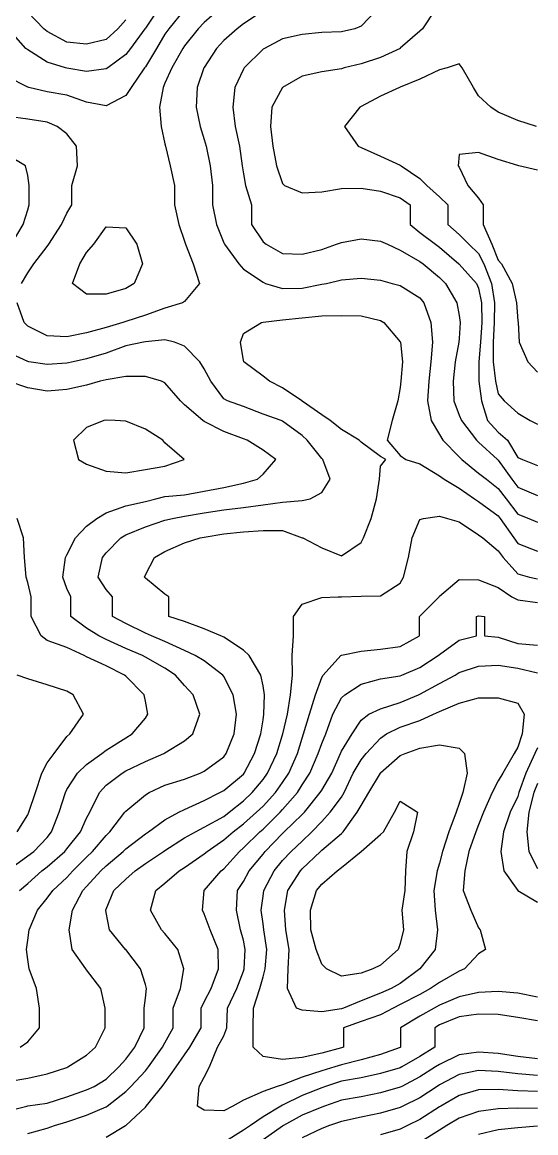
# Model space of a CAD drawing. Header units: inches. Extents: x 450896 to 463247, y 7386701 to 7399440.
# Drawn here: x 460292 to 461059, y 7389478 to 7391139 of the extents above; entities that cross this region are included whole.
import ezdxf

# ---------------------------------------------------------------- set-up
doc = ezdxf.new("R2010")
doc.units = ezdxf.units.IN
doc.header["$MEASUREMENT"] = 0

msp = doc.modelspace()

# ---------------------------------------------------------------- linework, layer by layer
for points, elevation in [([(460534.6, 7391158.1), (460510.9, 7391129.1), (460505.4, 7391120.9), (460492.8, 7391099.8), (460476.1, 7391072), (460475, 7391070.6), (460454.7, 7391041.3), (460446.8, 7391029.4), (460417.5, 7391013.7), (460388.2, 7391019.3), (460358.9, 7391029.8), (460329.6, 7391034.9), (460302, 7391041.3), (460300.3, 7391041.8), (460271.1, 7391056.9)], 240), ([(460495, 7391158.4), (460476.1, 7391130.2), (460475.3, 7391129.1), (460453.9, 7391099.8), (460446.8, 7391090.6), (460419.8, 7391070.6), (460417.5, 7391069), (460388.2, 7391065.3), (460358.9, 7391070), (460356.6, 7391070.6), (460329.6, 7391079.2), (460300.3, 7391097.5), (460297.3, 7391099.8), (460271.5, 7391129.1)], 260), ([(460587, 7391158.4), (460563.9, 7391138.3), (460555, 7391129.1), (460534.6, 7391103.5), (460532.2, 7391099.8), (460515.7, 7391070.6), (460505.4, 7391047.7), (460502.5, 7391041.3), (460497.4, 7391012), (460499.8, 7390982.7), (460505.4, 7390957), (460506.1, 7390953.4), (460513.3, 7390924.1), (460519.6, 7390894.8), (460519.6, 7390865.6), (460526.1, 7390836.3), (460534.6, 7390811.3), (460536.1, 7390807), (460547.6, 7390777.7), (460557.1, 7390748.4), (460534.6, 7390721.3), (460531.6, 7390719.1), (460505.4, 7390711.2), (460476.1, 7390700.9), (460446.8, 7390691.3), (460442.2, 7390689.8), (460417.5, 7390682.6), (460388.2, 7390674.6), (460358.9, 7390668.4), (460329.6, 7390669.8), (460300.3, 7390684.2), (460294.8, 7390689.8), (460284.6, 7390719.1)], 220), ([(460446.8, 7391142.4), (460434.8, 7391129.1), (460417.5, 7391113.1), (460388.2, 7391105.9), (460358.9, 7391109), (460329.6, 7391125.2), (460324.5, 7391129.1), (460300.3, 7391153.8)], 280), ([(460651.8, 7391155.8), (460622.5, 7391136.3), (460613, 7391129.1), (460593.2, 7391111.4), (460582.5, 7391099.8), (460563.9, 7391071.2), (460563.5, 7391070.6), (460553.7, 7391041.3), (460552.2, 7391012), (460557.8, 7390982.7), (460563.9, 7390963.6), (460567, 7390953.4), (460572.8, 7390924.1), (460576.6, 7390894.8), (460576.6, 7390865.6), (460582.2, 7390836.3), (460593.2, 7390809.1), (460594.1, 7390807), (460615.7, 7390777.7), (460622.5, 7390769.4), (460651.8, 7390750), (460655.5, 7390748.4), (460681.1, 7390740.7), (460710.4, 7390741.4), (460739.6, 7390747.1), (460746.4, 7390748.4), (460768.9, 7390753.6), (460798.2, 7390756.2), (460827.5, 7390753.1), (460844.8, 7390748.4), (460856.8, 7390745.1), (460886.1, 7390726.8), (460891.9, 7390719.1), (460902.6, 7390689.8), (460905.2, 7390660.5), (460902.5, 7390631.3), (460899.7, 7390602), (460897.7, 7390572.7), (460903, 7390543.4), (460915.4, 7390522.5), (460920.6, 7390514.1), (460944.7, 7390489.2), (460948.9, 7390484.8), (460973.9, 7390464.8), (460985.5, 7390455.5), (461003.2, 7390441.8), (461015, 7390426.2), (461032.5, 7390403.5), (461048.7, 7390397), (461061.8, 7390391.3)], 200), ([(460822.9, 7391158.4), (460798.2, 7391133.1), (460789, 7391129.1), (460768.9, 7391124.3), (460739.6, 7391123.7), (460710.4, 7391120.3), (460681.1, 7391113.9), (460653.9, 7391099.8), (460651.8, 7391098.5), (460623.5, 7391070.6), (460622.5, 7391068.8), (460609.8, 7391041.3), (460606.7, 7391012), (460610, 7390982.7), (460616.7, 7390953.4), (460620.6, 7390924.1), (460622.5, 7390912.3), (460625.6, 7390894.8), (460634.5, 7390865.6), (460634.5, 7390836.3), (460651.8, 7390810.5), (460656.3, 7390807), (460681.1, 7390793.2), (460710.4, 7390791.9), (460739.6, 7390799.1), (460761.4, 7390807), (460768.9, 7390809.6), (460798.2, 7390814.9), (460827.5, 7390811.5), (460838, 7390807), (460856.8, 7390797.8), (460886.1, 7390781.1), (460890.8, 7390777.7), (460915.4, 7390757.4), (460924.6, 7390748.4), (460941.1, 7390719.1), (460944.7, 7390700.3), (460946.3, 7390689.8), (460944.7, 7390666.2), (460944.2, 7390660.5), (460938.9, 7390631.3), (460935.9, 7390602), (460936.7, 7390572.7), (460944.7, 7390551.3), (460948.4, 7390543.4), (460970.7, 7390514.1), (460973.9, 7390510.8), (461002.2, 7390484.8), (461003.2, 7390484), (461023.6, 7390455.5), (461032.5, 7390443.7), (461061.8, 7390431.4)], 180), ([(460909.3, 7391158.4), (460890, 7391129.1), (460886.1, 7391125.7), (460856.8, 7391099.9), (460856.7, 7391099.8), (460827.5, 7391086.2), (460798.2, 7391076.7), (460773.1, 7391070.6), (460768.9, 7391069.4), (460739.6, 7391064.7), (460710.4, 7391058.1), (460681.1, 7391041.3), (460681, 7391041.3), (460665.1, 7391012), (460663, 7390982.7), (460666.7, 7390953.4), (460672, 7390924.1), (460681.1, 7390897.6), (460683.7, 7390894.8), (460710.4, 7390883.8), (460739.6, 7390885.3), (460768.9, 7390890.2), (460798.2, 7390890.5), (460827.5, 7390886), (460856.8, 7390876.5), (460871.4, 7390865.6), (460871.4, 7390836.3), (460886.1, 7390824.6), (460909.3, 7390807), (460915.4, 7390802.6), (460944.1, 7390777.7), (460944.7, 7390777.1), (460970.7, 7390748.4), (460973.9, 7390741), (460978.2, 7390719.1), (460978.5, 7390689.8), (460976.6, 7390660.5), (460974.1, 7390631.3), (460974.3, 7390602), (460978.1, 7390572.7), (460987.3, 7390543.4), (461003.2, 7390525.9), (461016.8, 7390514.1), (461032.5, 7390488), (461039.3, 7390484.8), (461061.8, 7390475.9)], 160), ([(461060.2, 7390982.7), (461032.5, 7390991.7), (461003.2, 7391004.5), (460992.2, 7391012), (460973.9, 7391029), (460966.4, 7391041.3), (460949.3, 7391070.6), (460944.7, 7391076.5), (460926.9, 7391070.6), (460915.4, 7391067.6), (460886.1, 7391053.8), (460856.8, 7391041.6), (460855.9, 7391041.3), (460827.5, 7391028.2), (460798.2, 7391013), (460796.4, 7391012), (460773.4, 7390982.7), (460793.7, 7390953.4), (460798.2, 7390951.7), (460827.5, 7390938.5), (460856.8, 7390925.3), (460858.4, 7390924.1), (460886.1, 7390905.3), (460896.5, 7390894.8), (460915.4, 7390878), (460927.7, 7390865.6), (460927.7, 7390836.3), (460944.7, 7390821.4), (460959.3, 7390807), (460973.9, 7390793.2), (460981.9, 7390777.7), (460993, 7390748.4), (460997.6, 7390719.1), (460997, 7390689.8), (460995.6, 7390660.5), (460995.8, 7390631.3), (460999.2, 7390602), (461003.2, 7390583.4), (461011.8, 7390572.7), (461032.5, 7390554.1), (461051, 7390543.4), (461061.8, 7390538)], 140), ([(460290.9, 7390748.4), (460300.3, 7390764.2), (460309.4, 7390777.7), (460329.6, 7390803.6), (460332.1, 7390807), (460350.7, 7390836.3), (460358.9, 7390853.3), (460366, 7390865.6), (460366, 7390894.8), (460374.9, 7390924.1), (460373.2, 7390953.4), (460358.9, 7390971.9), (460344.1, 7390982.7), (460329.6, 7390989.4), (460300.3, 7390993.8), (460271.1, 7390998)], 220), ([(460276.1, 7390807), (460293.7, 7390836.3), (460300.3, 7390858.2), (460302.7, 7390865.6), (460302.7, 7390894.8), (460300.3, 7390909.8), (460296.9, 7390924.1), (460271.1, 7390939.7)], 200), ([(461061.8, 7390917.5), (461033.7, 7390924.1), (461032.5, 7390924.4), (461003.2, 7390933.5), (460973.9, 7390944.2), (460944.7, 7390941.2), (460943.2, 7390924.1), (460944.7, 7390922.1), (460957.7, 7390894.8), (460973.9, 7390875.9), (460980.9, 7390865.6), (460980.9, 7390836.3), (460993.8, 7390807), (461003.2, 7390783.3), (461007.9, 7390777.7), (461023.9, 7390748.4), (461030.6, 7390719.1), (461032.5, 7390692.5), (461032.8, 7390689.8), (461034.6, 7390660.5), (461047.4, 7390631.3), (461061.8, 7390615.7)], 120), ([(460459.2, 7390748.4), (460446.8, 7390740.8), (460417.5, 7390732.3), (460388.2, 7390732.3), (460367.2, 7390748.4), (460378, 7390777.7), (460388.2, 7390794.4), (460399.1, 7390807), (460417.5, 7390833.1), (460446.8, 7390831.4), (460463.5, 7390807), (460472, 7390777.7), (460459.2, 7390748.4)], 240), ([(460271.1, 7389555.2), (460300.3, 7389560.1), (460329.6, 7389566.5), (460358.9, 7389576.2), (460360.5, 7389576.9), (460388.2, 7389594.5), (460401.5, 7389606.2), (460416.1, 7389635.5), (460416.1, 7389664.8), (460409.7, 7389694.1), (460388.2, 7389722), (460387.2, 7389723.4), (460366.7, 7389752.6), (460362.1, 7389781.9), (460367.3, 7389811.2), (460382.8, 7389840.5), (460388.2, 7389846.4), (460409.6, 7389869.8), (460417.5, 7389877.5), (460443, 7389899.1), (460446.8, 7389902.8), (460476.1, 7389925.3), (460480.7, 7389928.4), (460505.4, 7389946.5), (460526, 7389957.6), (460534.6, 7389961.9), (460563.9, 7389975), (460587.5, 7389986.9), (460593.2, 7389990), (460622.5, 7390014.5), (460623.9, 7390016.2), (460639.1, 7390045.5), (460648.4, 7390074.8), (460651.8, 7390095.6), (460653.1, 7390104.1), (460653.8, 7390133.4), (460651.8, 7390146.8), (460648.7, 7390162.7), (460631.2, 7390191.9), (460622.5, 7390200), (460593.2, 7390219.2), (460588.7, 7390221.2), (460563.9, 7390231.7), (460534.6, 7390242.6), (460511, 7390250.5), (460511, 7390279.8), (460505.4, 7390283.6), (460476.1, 7390307.7), (460474.7, 7390309.1), (460476.1, 7390312.7), (460489.8, 7390338.4), (460505.4, 7390347.5), (460534.6, 7390360.4), (460557.9, 7390367.7), (460563.9, 7390368.8), (460593.2, 7390373.7), (460622.5, 7390376.9), (460651.8, 7390379), (460681.1, 7390378.9), (460710.4, 7390368), (460711.2, 7390367.7), (460739.6, 7390353.1), (460768.9, 7390341.1), (460798.2, 7390361), (460801.9, 7390367.7), (460813.6, 7390397), (460821.4, 7390426.2), (460825.8, 7390455.5), (460827.5, 7390474.9), (460835.5, 7390484.8), (460827.5, 7390489.6), (460798.2, 7390511.1), (460795.5, 7390514.1), (460768.9, 7390529.7), (460752.3, 7390543.4), (460739.6, 7390551.8), (460710.4, 7390572.3), (460709.7, 7390572.7), (460681.1, 7390592.1), (460661.7, 7390602), (460651.8, 7390609.8), (460623, 7390631.3), (460622.5, 7390633), (460618.2, 7390660.5), (460622.5, 7390673.3), (460649.5, 7390689.8), (460651.8, 7390690.2), (460681.1, 7390694), (460710.4, 7390697.1), (460739.6, 7390699.6), (460768.9, 7390700.2), (460798.2, 7390699.9), (460827.5, 7390692.9), (460832.1, 7390689.8), (460856.8, 7390660.9), (460857, 7390660.5), (460860, 7390631.3), (460857.9, 7390602), (460856.8, 7390592.9), (460853, 7390572.7), (460844.9, 7390543.4), (460837.4, 7390514.1), (460856.8, 7390491), (460865.3, 7390484.8), (460886.1, 7390478.4), (460915.4, 7390460.5), (460922.4, 7390455.5), (460944.7, 7390442.3), (460967.9, 7390426.2), (460973.9, 7390422.2), (461003.2, 7390400.6), (461006, 7390397), (461026.4, 7390367.7), (461032.5, 7390359.4), (461061.8, 7390348.2)], 220), ([(460289.1, 7389606.2), (460300.3, 7389614.3), (460318, 7389635.5), (460318, 7389664.8), (460313.7, 7389694.1), (460302.5, 7389723.4), (460300.3, 7389737.5), (460298.3, 7389752.6), (460300.3, 7389766.2), (460302.7, 7389781.9), (460315.1, 7389811.2), (460329.6, 7389829.1), (460338.1, 7389840.5), (460358.9, 7389860.1), (460367.8, 7389869.8), (460388.2, 7389890.4), (460397.1, 7389899.1), (460417.5, 7389922.8), (460423.2, 7389928.4), (460445.5, 7389957.6), (460446.8, 7389959.1), (460476.1, 7389983.7), (460481.7, 7389986.9), (460505.4, 7389998), (460534.6, 7390007), (460558, 7390016.2), (460563.9, 7390019.1), (460593.2, 7390040.5), (460597, 7390045.5), (460608.8, 7390074.8), (460612.1, 7390104.1), (460607.3, 7390133.4), (460593.2, 7390160.5), (460591.7, 7390162.7), (460563.9, 7390183.9), (460550.7, 7390191.9), (460534.6, 7390199.4), (460505.4, 7390212.9), (460485, 7390221.2), (460476.1, 7390225.2), (460446.8, 7390239.8), (460427.2, 7390250.5), (460427.2, 7390279.8), (460417.5, 7390290.8), (460405.6, 7390309.1), (460411.9, 7390338.4), (460417.5, 7390345.5), (460439.6, 7390367.7), (460446.8, 7390372.3), (460476.1, 7390384.3), (460505.4, 7390394.2), (460516.5, 7390397), (460534.6, 7390400.5), (460563.9, 7390405.2), (460593.2, 7390409.6), (460622.5, 7390413.2), (460651.8, 7390417.3), (460681.1, 7390421.3), (460710.4, 7390423.7), (460722.1, 7390426.2), (460739.6, 7390435.7), (460752.3, 7390455.5), (460741, 7390484.8), (460739.6, 7390486.5), (460717.9, 7390514.1), (460710.4, 7390520.7), (460681.1, 7390542.6), (460679, 7390543.4), (460651.8, 7390552.8), (460622.5, 7390564.3), (460598.6, 7390572.7), (460593.2, 7390575.9), (460573.8, 7390602), (460563.9, 7390620.8), (460557.3, 7390631.3), (460534.6, 7390654.6), (460519.5, 7390660.5), (460505.4, 7390663.9), (460476.1, 7390661.1), (460473.2, 7390660.5), (460446.8, 7390654.8), (460417.5, 7390644), (460388.2, 7390635.4), (460368.1, 7390631.3), (460358.9, 7390629.3), (460329.6, 7390627.1), (460302.1, 7390631.3), (460300.3, 7390631.6), (460271.1, 7390645.1)], 200), ([(460288.3, 7389840.5), (460300.3, 7389851.2), (460321.4, 7389869.8), (460329.6, 7389875.9), (460355.9, 7389899.1), (460358.9, 7389902.9), (460379, 7389928.4), (460388.2, 7389948.8), (460392.9, 7389957.6), (460407.6, 7389986.9), (460417.5, 7389998.1), (460441.4, 7390016.2), (460446.8, 7390019.3), (460476.1, 7390033.3), (460503.7, 7390045.5), (460505.4, 7390046.5), (460534.6, 7390064.4), (460547.1, 7390074.8), (460557.5, 7390104.1), (460547.5, 7390133.4), (460534.6, 7390147.3), (460520.9, 7390162.7), (460505.4, 7390173.1), (460476.1, 7390189.7), (460471.9, 7390191.9), (460446.8, 7390202.5), (460417.5, 7390215.9), (460406.6, 7390221.2), (460388.2, 7390233), (460364.7, 7390250.5), (460364.7, 7390279.8), (460358.9, 7390292), (460352.7, 7390309.1), (460357, 7390338.4), (460358.9, 7390342.7), (460371.7, 7390367.7), (460388.2, 7390385.5), (460403.5, 7390397), (460417.5, 7390405.1), (460446.8, 7390416), (460476.1, 7390422.2), (460491.7, 7390426.2), (460505.4, 7390429.6), (460534.6, 7390432.4), (460563.9, 7390437.5), (460593.2, 7390443.1), (460622.5, 7390449.7), (460643.5, 7390455.5), (460651.8, 7390463), (460670.9, 7390484.8), (460651.8, 7390499.1), (460627.9, 7390514.1), (460622.5, 7390516.1), (460593.2, 7390526.7), (460563.9, 7390542.1), (460561.8, 7390543.4), (460534.6, 7390566.9), (460528.5, 7390572.7), (460505.4, 7390599.5), (460500.1, 7390602), (460476.1, 7390609.3), (460446.8, 7390609.2), (460417.5, 7390604), (460408.8, 7390602), (460388.2, 7390596.4), (460358.9, 7390589.5), (460329.6, 7390587.4), (460300.3, 7390592.1), (460271.2, 7390602)], 180), ([(460505.4, 7390475.3), (460533.8, 7390484.8), (460505.4, 7390510.2), (460502.4, 7390514.1), (460476.1, 7390530.5), (460446.8, 7390542.3), (460430.8, 7390543.4), (460417.5, 7390544.1), (460413.8, 7390543.4), (460388.2, 7390533), (460368.8, 7390514.1), (460376.2, 7390484.8), (460388.2, 7390478), (460417.5, 7390467.6), (460446.8, 7390464.9), (460476.1, 7390470.3), (460505.4, 7390475.3)], 160), ([(460271.1, 7389511.2), (460299.2, 7389518.3), (460300.3, 7389518.6), (460329.6, 7389522.6), (460358.9, 7389532.1), (460388.2, 7389542.5), (460399.4, 7389547.6), (460417.5, 7389558.5), (460436.6, 7389576.9), (460446.8, 7389588.2), (460460.4, 7389606.2), (460474.5, 7389635.5), (460474.5, 7389664.8), (460476.1, 7389679.8), (460477.6, 7389694.1), (460476.1, 7389700.3), (460468.9, 7389723.4), (460446.8, 7389752.3), (460446.4, 7389752.6), (460422.3, 7389781.9), (460417.5, 7389807.6), (460417, 7389811.2), (460417.5, 7389812.5), (460429.1, 7389840.5), (460446.8, 7389857.4), (460460.6, 7389869.8), (460476.1, 7389881), (460503.4, 7389899.1), (460505.4, 7389900.4), (460534.6, 7389919.4), (460550.9, 7389928.4), (460563.9, 7389935.1), (460593.2, 7389951.2), (460601.5, 7389957.6), (460622.5, 7389974.6), (460635.6, 7389986.9), (460651.8, 7390006.7), (460658.6, 7390016.2), (460672.3, 7390045.5), (460681.1, 7390073.3), (460681.5, 7390074.8), (460688.5, 7390104.1), (460692.9, 7390133.4), (460695.7, 7390162.7), (460695.3, 7390191.9), (460697.6, 7390221.2), (460697.6, 7390250.5), (460710.4, 7390268.8), (460739.6, 7390278.7), (460763.9, 7390279.8), (460768.9, 7390279.9), (460798.2, 7390280.8), (460827.5, 7390281.3), (460856.8, 7390300), (460861.6, 7390309.1), (460869.2, 7390338.4), (460874.5, 7390367.7), (460886.1, 7390395.1), (460891.3, 7390397), (460915.4, 7390400.3), (460927.3, 7390397), (460944.7, 7390391.8), (460973.9, 7390372.5), (460980, 7390367.7), (461003.2, 7390348.7), (461010.5, 7390338.4), (461032.5, 7390313.9), (461049.8, 7390309.1), (461061.8, 7390306.4)], 240), ([(460271.1, 7389870.9), (460300.3, 7389892.6), (460309.5, 7389899.1), (460329.6, 7389920.1), (460335.9, 7389928.4), (460347.3, 7389957.6), (460356.7, 7389986.9), (460358.9, 7389991.4), (460374.9, 7390016.2), (460388.2, 7390029), (460411, 7390045.5), (460417.5, 7390050.3), (460446.8, 7390069), (460456.4, 7390074.8), (460476.1, 7390098.4), (460480, 7390104.1), (460476.1, 7390123.7), (460474.1, 7390133.4), (460446.8, 7390160.9), (460444.8, 7390162.7), (460417.5, 7390176.5), (460388.2, 7390190.1), (460384.5, 7390191.9), (460358.9, 7390204.1), (460329.6, 7390214.4), (460320.2, 7390221.2), (460305.4, 7390250.5), (460305.4, 7390279.8), (460300.3, 7390300.9), (460298.2, 7390309.1), (460295.4, 7390338.4), (460294, 7390367.7), (460284.4, 7390397)], 160), ([(460300.3, 7389477.3), (460329.6, 7389485.5), (460340.4, 7389489.1), (460358.9, 7389494.5), (460388.2, 7389504.6), (460417.5, 7389517.2), (460419.1, 7389518.3), (460446.8, 7389540.3), (460454.5, 7389547.6), (460476.1, 7389570.8), (460480.9, 7389576.9), (460501.7, 7389606.2), (460505.4, 7389613), (460517.5, 7389635.5), (460517.5, 7389664.8), (460528.6, 7389694.1), (460533.4, 7389723.4), (460524.6, 7389752.6), (460505.4, 7389776.1), (460500.3, 7389781.9), (460483.8, 7389811.2), (460491.6, 7389840.5), (460505.4, 7389851.6), (460526.6, 7389869.8), (460534.6, 7389875.2), (460563.9, 7389895.5), (460568.2, 7389899.1), (460593.2, 7389916.4), (460607.1, 7389928.4), (460622.5, 7389940.4), (460641.9, 7389957.6), (460651.8, 7389966.9), (460670.4, 7389986.9), (460681.1, 7390002), (460690.3, 7390016.2), (460703.3, 7390045.5), (460710.4, 7390068.2), (460712.5, 7390074.8), (460721.4, 7390104.1), (460730, 7390133.4), (460739.6, 7390158.9), (460741.7, 7390162.7), (460768.2, 7390191.9), (460768.9, 7390192.4), (460798.2, 7390198.3), (460827.5, 7390201.7), (460856.8, 7390205.6), (460885.8, 7390221.2), (460885.8, 7390250.5), (460886.1, 7390250.8), (460914.8, 7390279.8), (460915.4, 7390280.6), (460944.7, 7390305.5), (460973.9, 7390305.1), (461003.2, 7390293.7), (461023.5, 7390279.8), (461032.5, 7390275.3), (461061.8, 7390271)], 260), ([(460417.5, 7389471.8), (460446.2, 7389489.1), (460446.8, 7389489.4), (460476.1, 7389516.5), (460477.3, 7389518.3), (460501.4, 7389547.6), (460505.4, 7389552.9), (460522.3, 7389576.9), (460534.6, 7389594.7), (460542.3, 7389606.2), (460559.3, 7389635.5), (460559.3, 7389664.8), (460563.9, 7389674.1), (460574.5, 7389694.1), (460585.3, 7389723.4), (460585, 7389752.6), (460573, 7389781.9), (460563.9, 7389805.8), (460561.2, 7389811.2), (460563.7, 7389840.5), (460563.9, 7389840.7), (460589.2, 7389869.8), (460593.2, 7389873.1), (460616.5, 7389899.1), (460622.5, 7389904.2), (460647.1, 7389928.4), (460651.8, 7389932.5), (460677.5, 7389957.6), (460681.1, 7389961.5), (460703.1, 7389986.9), (460710.4, 7389998.6), (460721.9, 7390016.2), (460734.4, 7390045.5), (460739.6, 7390060.4), (460745.5, 7390074.8), (460755.9, 7390104.1), (460768.9, 7390128.7), (460774.2, 7390133.4), (460798.2, 7390148.9), (460827.5, 7390156.9), (460856.8, 7390161.7), (460859.1, 7390162.7), (460886.1, 7390174), (460913.2, 7390191.9), (460915.4, 7390193.7), (460944.7, 7390215), (460970.5, 7390221.2), (460970.5, 7390250.5), (460973.9, 7390251.3), (460982.5, 7390250.5), (460982.5, 7390221.2), (461003.2, 7390219.5), (461032.5, 7390209.9), (461061.8, 7390207.4)], 280), ([(460606.7, 7389518.3), (460593.2, 7389511.1), (460563.9, 7389512), (460554, 7389518.3), (460556.3, 7389547.6), (460563.9, 7389561.7), (460572, 7389576.9), (460583.9, 7389606.2), (460593.2, 7389623.3), (460598, 7389635.5), (460598.8, 7389664.8), (460612.6, 7389694.1), (460622.5, 7389720), (460623.7, 7389723.4), (460625.3, 7389752.6), (460622.5, 7389766.2), (460618.4, 7389781.9), (460612.2, 7389811.2), (460613.9, 7389840.5), (460622.5, 7389854), (460631.2, 7389869.8), (460651.8, 7389894.9), (460655.1, 7389899.1), (460681.1, 7389926), (460683.6, 7389928.4), (460710.4, 7389954.2), (460713.7, 7389957.6), (460737.2, 7389986.9), (460739.6, 7389990.8), (460754.6, 7390016.2), (460767.4, 7390045.5), (460768.9, 7390048.9), (460784.8, 7390074.8), (460798.2, 7390095.5), (460810, 7390104.1), (460827.5, 7390112.3), (460856.8, 7390121.5), (460884.3, 7390133.4), (460886.1, 7390134.2), (460915.4, 7390150.1), (460938.7, 7390162.7), (460944.7, 7390166.4), (460973.9, 7390176), (461003.2, 7390177.3), (461032.5, 7390173.1), (461061.8, 7390166)], 300), ([(460284.8, 7389928.4), (460300.3, 7389954), (460302.1, 7389957.6), (460311.9, 7389986.9), (460321.6, 7390016.2), (460329.6, 7390031.3), (460340.1, 7390045.5), (460358.9, 7390070.9), (460363.2, 7390074.8), (460383.7, 7390104.1), (460368.4, 7390133.4), (460358.9, 7390138.5), (460329.6, 7390148.1), (460300.3, 7390157), (460284.8, 7390162.7)], 140), ([(460771.8, 7389606.2), (460768.9, 7389605.3), (460739.6, 7389597.6), (460710.4, 7389591.1), (460681.1, 7389587.7), (460651.8, 7389592.3), (460637.2, 7389606.2), (460637.2, 7389635.5), (460637.4, 7389664.8), (460646.9, 7389694.1), (460651.8, 7389711.3), (460655, 7389723.4), (460657.4, 7389752.6), (460652.8, 7389781.9), (460651.8, 7389790.8), (460649.2, 7389811.2), (460651.8, 7389832), (460652.9, 7389840.5), (460668.5, 7389869.8), (460681.1, 7389885.5), (460693.7, 7389899.1), (460710.4, 7389914.5), (460724.9, 7389928.4), (460739.6, 7389943.9), (460752.3, 7389957.6), (460768.9, 7389980.4), (460773.1, 7389986.9), (460786.7, 7390016.2), (460798.2, 7390036.2), (460805.7, 7390045.5), (460827.5, 7390068.4), (460836.5, 7390074.8), (460856.8, 7390085), (460886.1, 7390095), (460906.3, 7390104.1), (460915.4, 7390108.4), (460944.7, 7390120.5), (460973.9, 7390128.5), (461003.2, 7390128.7), (461032.5, 7390120.5), (461041.7, 7390104.1), (461038.8, 7390074.8), (461032.5, 7390055.1), (461027.2, 7390045.5), (461009.9, 7390016.2), (461003.2, 7390004.6), (460994, 7389986.9), (460981.2, 7389957.6), (460973.9, 7389938.8), (460969.8, 7389928.4), (460959.4, 7389899.1), (460953.3, 7389869.8), (460950.6, 7389840.5), (460962, 7389811.2), (460973.9, 7389784.7), (460976.1, 7389781.9), (460984.3, 7389752.6), (460973.9, 7389746.1), (460952.7, 7389723.4), (460944.7, 7389719.9), (460915.4, 7389703), (460902.1, 7389694.1), (460886.1, 7389685.3), (460856.8, 7389670.1), (460846.2, 7389664.8), (460827.5, 7389654.9), (460798.2, 7389645), (460771.8, 7389635.5), (460771.8, 7389606.2)], 320), ([(460772.1, 7389664.8), (460768.9, 7389663.7), (460739.6, 7389659.3), (460710.4, 7389661.7), (460701.6, 7389664.8), (460688.2, 7389694.1), (460689.3, 7389723.4), (460690.7, 7389752.6), (460686.1, 7389781.9), (460683.7, 7389811.2), (460688.9, 7389840.5), (460707.6, 7389869.8), (460710.4, 7389872.8), (460737.8, 7389899.1), (460739.6, 7389900.8), (460768.9, 7389925.9), (460771.6, 7389928.4), (460792.4, 7389957.6), (460798.2, 7389967.5), (460809.8, 7389986.9), (460827.2, 7390016.2), (460827.5, 7390016.6), (460856.8, 7390042.3), (460864.2, 7390045.5), (460886.1, 7390053.5), (460915.4, 7390058.4), (460944.7, 7390053.5), (460953, 7390045.5), (460956.7, 7390016.2), (460950.2, 7389986.9), (460944.7, 7389970.6), (460940.2, 7389957.6), (460929.6, 7389928.4), (460920, 7389899.1), (460915.4, 7389881.3), (460912.1, 7389869.8), (460906.9, 7389840.5), (460908.8, 7389811.2), (460912.3, 7389781.9), (460909.1, 7389752.6), (460886.2, 7389723.4), (460886.1, 7389723.3), (460856.8, 7389701.6), (460843, 7389694.1), (460827.5, 7389687.3), (460798.2, 7389675.5), (460772.1, 7389664.8)], 340), ([(461061.8, 7390054), (461057.8, 7390045.5), (461044.6, 7390016.2), (461034.1, 7389986.9), (461032.5, 7389981.3), (461021, 7389957.6), (461010.9, 7389928.4), (461007, 7389899.1), (461011.7, 7389869.8), (461032.5, 7389840.5), (461032.5, 7389840.5), (461061.8, 7389823.2)], 300), ([(461061.8, 7390000.6), (461056.5, 7389986.9), (461049.1, 7389957.6), (461045.7, 7389928.4), (461049.1, 7389899.1), (461061.8, 7389873.5)], 280), ([(460815.7, 7389723.4), (460798.2, 7389717.1), (460768.9, 7389712.3), (460746.4, 7389723.4), (460739.6, 7389730.6), (460731.1, 7389752.6), (460723.4, 7389781.9), (460722.7, 7389811.2), (460731.6, 7389840.5), (460739.6, 7389850), (460762.8, 7389869.8), (460768.9, 7389874.8), (460798.2, 7389899.1), (460798.2, 7389899.1), (460827.5, 7389924.4), (460831.8, 7389928.4), (460848.4, 7389957.6), (460856.8, 7389974.3), (460882.8, 7389957.6), (460876.6, 7389928.4), (460866.8, 7389899.1), (460864.5, 7389869.8), (460863.8, 7389840.5), (460859.3, 7389811.2), (460861.8, 7389781.9), (460856.8, 7389761.3), (460853.8, 7389752.6), (460827.5, 7389729), (460815.7, 7389723.4)], 360), ([(461061.8, 7389681), (461032.5, 7389687.2), (461003.2, 7389689.6), (460973.9, 7389687.9), (460944.7, 7389681.4), (460915.4, 7389669.3), (460907.4, 7389664.8), (460886.1, 7389652.8), (460857.1, 7389635.5), (460857.1, 7389606.2), (460856.8, 7389606), (460827.5, 7389595.6), (460798.2, 7389587.6), (460768.9, 7389579.9), (460759.2, 7389576.9), (460739.6, 7389571), (460710.4, 7389561.5), (460681.1, 7389550.3), (460672.9, 7389547.6), (460651.8, 7389540), (460622.5, 7389527.1), (460606.7, 7389518.3)], 300), ([(461061.8, 7389645.6), (461032.5, 7389650.7), (461003.2, 7389655.3), (460973.9, 7389655.7), (460944.7, 7389651.9), (460915.4, 7389639.7), (460908.3, 7389635.5), (460908.3, 7389606.2), (460886.1, 7389592.5), (460859, 7389576.9), (460856.8, 7389575.7), (460827.5, 7389567.1), (460798.2, 7389560.5), (460768.9, 7389555.3), (460745.1, 7389547.6), (460739.6, 7389545.6), (460710.4, 7389533.9), (460681.1, 7389519.6), (460678.5, 7389518.3), (460651.8, 7389502.3), (460632.9, 7389489.1), (460622.5, 7389482.2), (460593.2, 7389463.8)], 280), ([(461061.8, 7389589), (461032.5, 7389592.2), (461003.2, 7389596.8), (460973.9, 7389598.9), (460944.7, 7389595.1), (460915.4, 7389580.6), (460909.5, 7389576.9), (460886.1, 7389562), (460859.1, 7389547.6), (460856.8, 7389546.4), (460827.5, 7389538.2), (460798.2, 7389532.2), (460768.9, 7389527.2), (460743.7, 7389518.3), (460739.6, 7389516.8), (460710.4, 7389504.5), (460682.2, 7389489.1), (460681.1, 7389488.4), (460651.8, 7389467.8)], 260), ([(461061.8, 7389564.2), (461032.5, 7389566.5), (461003.2, 7389570), (460973.9, 7389571.3), (460944.7, 7389565.7), (460915.4, 7389549.9), (460911.8, 7389547.6), (460886.1, 7389530.6), (460860.6, 7389518.3), (460856.8, 7389516.4), (460827.5, 7389507.9), (460798.2, 7389501.7), (460768.9, 7389495.4), (460750.9, 7389489.1), (460739.6, 7389484.8), (460710.4, 7389470.8)], 240), ([(461061.8, 7389539.9), (461032.5, 7389541.2), (461003.2, 7389543.2), (460973.9, 7389542.8), (460944.7, 7389534.3), (460917.5, 7389518.3), (460915.4, 7389517.1), (460886.1, 7389498), (460867.6, 7389489.1), (460856.8, 7389483.6), (460827.5, 7389475.4)], 220), ([(461061.8, 7389514.9), (461032.5, 7389515.1), (461003.2, 7389514.3), (460973.9, 7389510.3), (460944.7, 7389500), (460926.2, 7389489.1), (460915.4, 7389482.3), (460886.1, 7389463.9)], 200), ([(461061.8, 7389488.1), (461032.5, 7389485.8), (461003.2, 7389483), (460973.9, 7389475.8)], 180)]:
    msp.add_lwpolyline(points, dxfattribs=dict(elevation=elevation))

doc.saveas('drawing.dxf')
